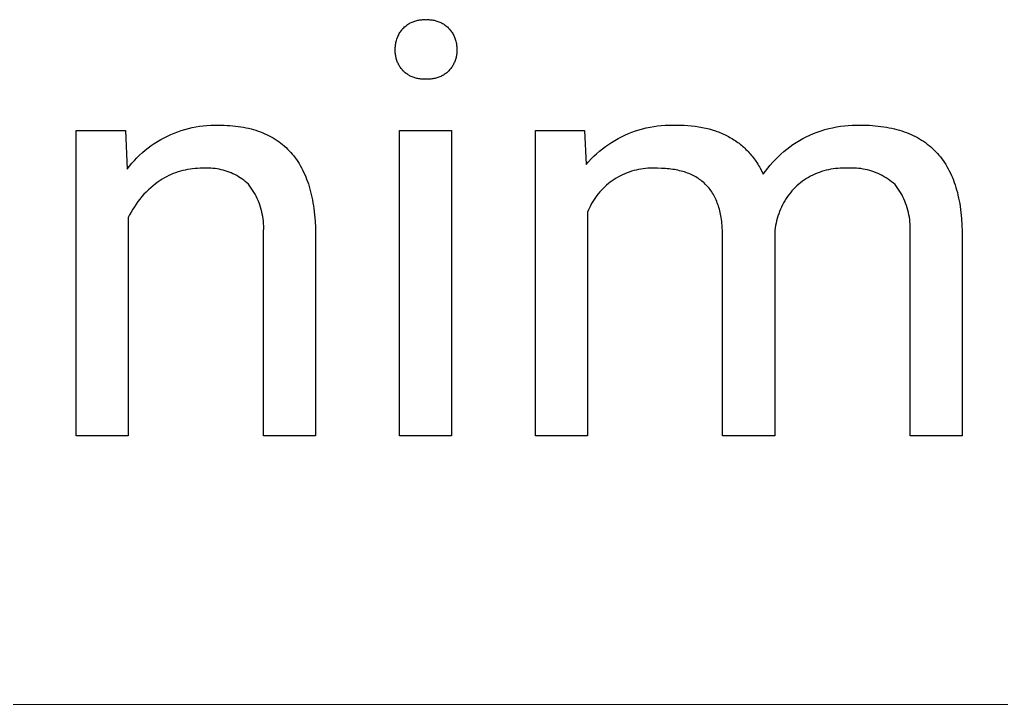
# Model space of a CAD drawing. Header units: millimetres. Extents: x -987 to 2591, y -102 to 2398.
# Drawn here: x 2372.8 to 2434.1, y 198.2 to 240.9 of the extents above; entities that cross this region are included whole.
import ezdxf

# ---------------------------------------------------------------- set-up
doc = ezdxf.new("R2010")
doc.units = ezdxf.units.MM
doc.header["$MEASUREMENT"] = 0
doc.layers.add('Domyślny', color=7, linetype='Continuous', true_color=0x000000)

msp = doc.modelspace()

# ---------------------------------------------------------------- linework, layer by layer
at = {"layer": 'Domyślny'}
for p, q in [((2397.21, 240.715), (2397.266, 240.744)), ((2397.266, 240.744), (2397.324, 240.77)), ((2397.324, 240.77), (2397.382, 240.795)), ((2397.382, 240.795), (2397.441, 240.817)), ((2397.441, 240.817), (2397.501, 240.837)), ((2397.501, 240.837), (2397.561, 240.856)), ((2397.561, 240.856), (2397.622, 240.872)), ((2397.622, 240.872), (2397.684, 240.886)), ((2397.684, 240.886), (2397.746, 240.898)), ((2397.746, 240.898), (2397.808, 240.907)), ((2397.808, 240.907), (2397.871, 240.915)), ((2397.871, 240.915), (2397.934, 240.92)), ((2397.934, 240.92), (2397.997, 240.923)), ((2397.997, 240.923), (2398.06, 240.924)), ((2398.06, 240.924), (2398.123, 240.923)), ((2398.123, 240.923), (2398.186, 240.919)), ((2398.186, 240.919), (2398.25, 240.923)), ((2398.25, 240.923), (2398.313, 240.924)), ((2398.313, 240.924), (2398.377, 240.923)), ((2398.377, 240.923), (2398.44, 240.92)), ((2398.44, 240.92), (2398.503, 240.914)), ((2398.503, 240.914), (2398.566, 240.907)), ((2398.566, 240.907), (2398.629, 240.897)), ((2398.629, 240.897), (2398.691, 240.885)), ((2398.691, 240.885), (2398.753, 240.871)), ((2398.753, 240.871), (2398.814, 240.855)), ((2398.814, 240.855), (2398.875, 240.837)), ((2398.875, 240.837), (2398.935, 240.816)), ((2398.935, 240.816), (2398.995, 240.794)), ((2398.995, 240.794), (2399.053, 240.77)), ((2399.053, 240.77), (2399.111, 240.743)), ((2399.111, 240.743), (2399.167, 240.715)), ((2396.527, 240.055), (2396.56, 240.112)), ((2396.56, 240.112), (2396.596, 240.167)), ((2396.596, 240.167), (2396.633, 240.222)), ((2396.633, 240.222), (2396.673, 240.275)), ((2396.673, 240.275), (2396.714, 240.326)), ((2396.714, 240.326), (2396.756, 240.376)), ((2396.756, 240.376), (2396.801, 240.421)), ((2396.801, 240.421), (2396.848, 240.464)), ((2396.848, 240.464), (2396.895, 240.505)), ((2396.895, 240.505), (2396.945, 240.545)), ((2396.945, 240.545), (2396.995, 240.582)), ((2396.995, 240.582), (2397.047, 240.618)), ((2397.047, 240.618), (2397.1, 240.653)), ((2397.1, 240.653), (2397.155, 240.685)), ((2397.155, 240.685), (2397.21, 240.715)), ((2399.167, 240.715), (2399.223, 240.684)), ((2399.223, 240.684), (2399.278, 240.652)), ((2399.278, 240.652), (2399.331, 240.618)), ((2399.331, 240.618), (2399.383, 240.582)), ((2399.383, 240.582), (2399.434, 240.544)), ((2399.434, 240.544), (2399.484, 240.505)), ((2399.484, 240.505), (2399.532, 240.464)), ((2399.532, 240.464), (2399.579, 240.421)), ((2399.579, 240.421), (2399.625, 240.376)), ((2399.625, 240.376), (2399.668, 240.327)), ((2399.668, 240.327), (2399.709, 240.275)), ((2399.709, 240.275), (2399.749, 240.222)), ((2399.749, 240.222), (2399.787, 240.168)), ((2399.787, 240.168), (2399.823, 240.113)), ((2399.823, 240.113), (2399.857, 240.056)), ((2396.303, 239.439), (2396.316, 239.503)), ((2396.316, 239.503), (2396.331, 239.568)), ((2396.331, 239.568), (2396.348, 239.631)), ((2396.348, 239.631), (2396.367, 239.694)), ((2396.367, 239.694), (2396.389, 239.757)), ((2396.389, 239.757), (2396.412, 239.818)), ((2396.412, 239.818), (2396.438, 239.879)), ((2396.438, 239.879), (2396.466, 239.939)), ((2396.466, 239.939), (2396.495, 239.997)), ((2396.495, 239.997), (2396.527, 240.055)), ((2399.857, 240.056), (2399.889, 239.999)), ((2399.889, 239.999), (2399.92, 239.94)), ((2399.92, 239.94), (2399.948, 239.88)), ((2399.948, 239.88), (2399.974, 239.819)), ((2399.974, 239.819), (2399.998, 239.758)), ((2399.998, 239.758), (2400.019, 239.695)), ((2400.019, 239.695), (2400.039, 239.632)), ((2400.039, 239.632), (2400.056, 239.569)), ((2400.056, 239.569), (2400.072, 239.504)), ((2400.072, 239.504), (2400.084, 239.44)), ((2396.273, 239.111), (2396.275, 239.177)), ((2396.274, 239.045), (2396.273, 239.111)), ((2396.273, 238.983), (2396.274, 239.045)), ((2396.274, 238.92), (2396.273, 238.983)), ((2396.277, 238.858), (2396.274, 238.92)), ((2396.275, 239.177), (2396.279, 239.243)), ((2396.279, 239.243), (2396.285, 239.308)), ((2396.285, 239.308), (2396.293, 239.374)), ((2396.293, 239.374), (2396.303, 239.439)), ((2400.084, 239.44), (2400.095, 239.374)), ((2400.095, 239.374), (2400.104, 239.309)), ((2400.104, 239.309), (2400.11, 239.243)), ((2400.11, 239.243), (2400.114, 239.177)), ((2400.115, 238.92), (2400.111, 238.858)), ((2400.114, 239.177), (2400.115, 239.111)), ((2400.115, 239.111), (2400.115, 239.045)), ((2400.115, 239.045), (2400.116, 238.983)), ((2400.116, 238.983), (2400.115, 238.92)), ((2396.283, 238.796), (2396.277, 238.858)), ((2396.29, 238.734), (2396.283, 238.796)), ((2396.299, 238.673), (2396.29, 238.734)), ((2396.311, 238.611), (2396.299, 238.673)), ((2396.324, 238.55), (2396.311, 238.611)), ((2396.34, 238.49), (2396.324, 238.55)), ((2396.357, 238.43), (2396.34, 238.49)), ((2396.377, 238.371), (2396.357, 238.43)), ((2396.398, 238.313), (2396.377, 238.371)), ((2396.422, 238.255), (2396.398, 238.313)), ((2399.988, 238.311), (2399.964, 238.253)), ((2400.01, 238.37), (2399.988, 238.311)), ((2400.03, 238.429), (2400.01, 238.37)), ((2400.047, 238.489), (2400.03, 238.429)), ((2400.063, 238.549), (2400.047, 238.489)), ((2400.077, 238.61), (2400.063, 238.549)), ((2400.089, 238.672), (2400.077, 238.61)), ((2400.098, 238.733), (2400.089, 238.672)), ((2400.106, 238.795), (2400.098, 238.733)), ((2400.111, 238.858), (2400.106, 238.795)), ((2396.447, 238.198), (2396.422, 238.255)), ((2396.474, 238.142), (2396.447, 238.198)), ((2396.504, 238.087), (2396.474, 238.142)), ((2396.534, 238.033), (2396.504, 238.087)), ((2396.567, 237.98), (2396.534, 238.033)), ((2396.602, 237.928), (2396.567, 237.98)), ((2396.638, 237.877), (2396.602, 237.928)), ((2396.676, 237.827), (2396.638, 237.877)), ((2396.715, 237.779), (2396.676, 237.827)), ((2396.756, 237.732), (2396.715, 237.779)), ((2396.802, 237.689), (2396.756, 237.732)), ((2396.849, 237.647), (2396.802, 237.689)), ((2399.579, 237.689), (2399.531, 237.648)), ((2399.625, 237.732), (2399.579, 237.689)), ((2399.666, 237.779), (2399.625, 237.732)), ((2399.706, 237.827), (2399.666, 237.779)), ((2399.745, 237.876), (2399.706, 237.827)), ((2399.781, 237.927), (2399.745, 237.876)), ((2399.816, 237.978), (2399.781, 237.927)), ((2399.85, 238.031), (2399.816, 237.978)), ((2399.881, 238.085), (2399.85, 238.031)), ((2399.911, 238.14), (2399.881, 238.085)), ((2399.938, 238.197), (2399.911, 238.14)), ((2399.964, 238.253), (2399.938, 238.197)), ((2396.897, 237.607), (2396.849, 237.647)), ((2396.947, 237.569), (2396.897, 237.607)), ((2396.998, 237.532), (2396.947, 237.569)), ((2397.05, 237.497), (2396.998, 237.532)), ((2397.103, 237.464), (2397.05, 237.497)), ((2397.158, 237.433), (2397.103, 237.464)), ((2397.213, 237.403), (2397.158, 237.433)), ((2397.27, 237.376), (2397.213, 237.403)), ((2397.327, 237.35), (2397.27, 237.376)), ((2397.385, 237.327), (2397.327, 237.35)), ((2397.444, 237.305), (2397.385, 237.327)), ((2397.504, 237.286), (2397.444, 237.305)), ((2397.564, 237.268), (2397.504, 237.286)), ((2397.625, 237.252), (2397.564, 237.268)), ((2397.687, 237.239), (2397.625, 237.252)), ((2397.748, 237.228), (2397.687, 237.239)), ((2397.81, 237.218), (2397.748, 237.228)), ((2397.873, 237.211), (2397.81, 237.218)), ((2397.935, 237.206), (2397.873, 237.211)), ((2397.998, 237.203), (2397.935, 237.206)), ((2398.061, 237.203), (2397.998, 237.203)), ((2398.124, 237.204), (2398.061, 237.203)), ((2398.186, 237.208), (2398.124, 237.204)), ((2398.249, 237.204), (2398.186, 237.208)), ((2398.313, 237.203), (2398.249, 237.204)), ((2398.376, 237.204), (2398.313, 237.203)), ((2398.439, 237.207), (2398.376, 237.204)), ((2398.501, 237.212), (2398.439, 237.207)), ((2398.564, 237.219), (2398.501, 237.212)), ((2398.626, 237.228), (2398.564, 237.219)), ((2398.689, 237.24), (2398.626, 237.228)), ((2398.75, 237.253), (2398.689, 237.24)), ((2398.811, 237.269), (2398.75, 237.253)), ((2398.872, 237.286), (2398.811, 237.269)), ((2398.932, 237.306), (2398.872, 237.286)), ((2398.991, 237.327), (2398.932, 237.306)), ((2399.05, 237.351), (2398.991, 237.327)), ((2399.107, 237.377), (2399.05, 237.351)), ((2399.164, 237.404), (2399.107, 237.377)), ((2399.22, 237.433), (2399.164, 237.404)), ((2399.275, 237.465), (2399.22, 237.433)), ((2399.328, 237.498), (2399.275, 237.465)), ((2399.381, 237.533), (2399.328, 237.498)), ((2399.432, 237.569), (2399.381, 237.533)), ((2399.482, 237.608), (2399.432, 237.569)), ((2399.531, 237.648), (2399.482, 237.608)), ((2376.368, 214.937), (2376.368, 234.002)), ((2376.368, 234.002), (2379.439, 234.002)), ((2379.439, 234.002), (2379.544, 231.593)), ((2382.701, 233.926), (2382.922, 234.003)), ((2382.922, 234.003), (2383.146, 234.071)), ((2383.146, 234.071), (2383.372, 234.132)), ((2383.372, 234.132), (2383.6, 234.186)), ((2383.6, 234.186), (2383.83, 234.231)), ((2383.83, 234.231), (2384.061, 234.269)), ((2384.061, 234.269), (2384.293, 234.299)), ((2384.293, 234.299), (2384.526, 234.321)), ((2384.526, 234.321), (2384.76, 234.335)), ((2384.76, 234.335), (2384.994, 234.341)), ((2384.994, 234.341), (2385.228, 234.339)), ((2385.228, 234.339), (2385.415, 234.338)), ((2385.415, 234.338), (2385.598, 234.333)), ((2385.598, 234.333), (2385.779, 234.324)), ((2385.779, 234.324), (2385.957, 234.313)), ((2385.957, 234.313), (2386.132, 234.298)), ((2386.132, 234.298), (2386.304, 234.28)), ((2386.304, 234.28), (2386.473, 234.258)), ((2386.473, 234.258), (2386.64, 234.233)), ((2386.64, 234.233), (2386.803, 234.205)), ((2386.803, 234.205), (2386.963, 234.173)), ((2386.963, 234.173), (2387.121, 234.138)), ((2387.121, 234.138), (2387.275, 234.1)), ((2387.275, 234.1), (2387.427, 234.058)), ((2387.427, 234.058), (2387.576, 234.013)), ((2387.576, 234.013), (2387.722, 233.965)), ((2396.538, 214.937), (2396.538, 234.002)), ((2396.538, 234.002), (2399.785, 234.002)), ((2399.785, 234.002), (2399.785, 214.937)), ((2405.018, 214.937), (2405.018, 234.002)), ((2405.018, 234.002), (2408.089, 234.002)), ((2408.089, 234.002), (2408.176, 231.875)), ((2411.258, 233.972), (2411.482, 234.044)), ((2411.482, 234.044), (2411.709, 234.109)), ((2411.709, 234.109), (2411.937, 234.166)), ((2411.937, 234.166), (2412.168, 234.215)), ((2412.168, 234.215), (2412.4, 234.256)), ((2412.4, 234.256), (2412.634, 234.29)), ((2412.634, 234.29), (2412.868, 234.316)), ((2412.868, 234.316), (2413.103, 234.334)), ((2413.103, 234.334), (2413.339, 234.343)), ((2413.339, 234.343), (2413.574, 234.345)), ((2413.574, 234.345), (2413.81, 234.339)), ((2413.81, 234.339), (2414.057, 234.336)), ((2414.057, 234.336), (2414.298, 234.327)), ((2414.298, 234.327), (2414.535, 234.313)), ((2414.535, 234.313), (2414.766, 234.292)), ((2414.766, 234.292), (2414.993, 234.265)), ((2414.993, 234.265), (2415.214, 234.232)), ((2415.214, 234.232), (2415.431, 234.193)), ((2415.431, 234.193), (2415.643, 234.148)), ((2415.643, 234.148), (2415.849, 234.097)), ((2415.849, 234.097), (2416.051, 234.04)), ((2416.051, 234.04), (2416.248, 233.977)), ((2422.839, 233.98), (2423.077, 234.054)), ((2423.077, 234.054), (2423.316, 234.119)), ((2423.316, 234.119), (2423.558, 234.176)), ((2423.558, 234.176), (2423.802, 234.224)), ((2423.802, 234.224), (2424.047, 234.265)), ((2424.047, 234.265), (2424.293, 234.297)), ((2424.293, 234.297), (2424.541, 234.32)), ((2424.541, 234.32), (2424.789, 234.335)), ((2424.789, 234.335), (2425.037, 234.341)), ((2425.037, 234.341), (2425.286, 234.339)), ((2425.286, 234.339), (2425.67, 234.333)), ((2425.67, 234.333), (2425.858, 234.325)), ((2425.858, 234.325), (2426.042, 234.314)), ((2426.042, 234.314), (2426.224, 234.299)), ((2426.224, 234.299), (2426.403, 234.281)), ((2426.403, 234.281), (2426.579, 234.26)), ((2426.579, 234.26), (2426.751, 234.236)), ((2426.751, 234.236), (2426.921, 234.208)), ((2426.921, 234.208), (2427.088, 234.177)), ((2427.088, 234.177), (2427.252, 234.143)), ((2427.252, 234.143), (2427.413, 234.106)), ((2427.413, 234.106), (2427.57, 234.066)), ((2427.57, 234.066), (2427.725, 234.022)), ((2427.725, 234.022), (2427.877, 233.975)), ((2381.438, 233.316), (2381.64, 233.435)), ((2381.64, 233.435), (2381.845, 233.548)), ((2381.845, 233.548), (2382.054, 233.653)), ((2382.054, 233.653), (2382.267, 233.752)), ((2382.267, 233.752), (2382.482, 233.843)), ((2382.482, 233.843), (2382.701, 233.926)), ((2387.722, 233.965), (2387.865, 233.914)), ((2387.865, 233.914), (2388.005, 233.859)), ((2388.005, 233.859), (2388.142, 233.8)), ((2388.142, 233.8), (2388.276, 233.739)), ((2388.276, 233.739), (2388.407, 233.674)), ((2388.407, 233.674), (2388.535, 233.606)), ((2388.535, 233.606), (2388.661, 233.534)), ((2388.661, 233.534), (2388.783, 233.459)), ((2388.783, 233.459), (2388.903, 233.381)), ((2388.903, 233.381), (2389.02, 233.3)), ((2409.772, 233.261), (2409.973, 233.384)), ((2409.973, 233.384), (2410.179, 233.5)), ((2410.179, 233.5), (2410.388, 233.609)), ((2410.388, 233.609), (2410.601, 233.71)), ((2410.601, 233.71), (2410.817, 233.805)), ((2410.817, 233.805), (2411.036, 233.892)), ((2411.036, 233.892), (2411.258, 233.972)), ((2416.248, 233.977), (2416.345, 233.944)), ((2416.345, 233.944), (2416.44, 233.909)), ((2416.44, 233.909), (2416.534, 233.872)), ((2416.534, 233.872), (2416.627, 233.834)), ((2416.627, 233.834), (2416.718, 233.794)), ((2416.718, 233.794), (2416.809, 233.753)), ((2416.809, 233.753), (2416.898, 233.71)), ((2416.898, 233.71), (2416.985, 233.666)), ((2416.985, 233.666), (2417.072, 233.621)), ((2417.072, 233.621), (2417.157, 233.574)), ((2417.157, 233.574), (2417.241, 233.525)), ((2417.241, 233.525), (2417.324, 233.475)), ((2417.324, 233.475), (2417.406, 233.423)), ((2417.406, 233.423), (2417.486, 233.37)), ((2421.286, 233.252), (2421.49, 233.376)), ((2421.49, 233.376), (2421.698, 233.495)), ((2421.698, 233.495), (2421.919, 233.607)), ((2421.919, 233.607), (2422.144, 233.712)), ((2422.144, 233.712), (2422.373, 233.81)), ((2422.373, 233.81), (2422.605, 233.899)), ((2422.605, 233.899), (2422.839, 233.98)), ((2427.877, 233.975), (2428.026, 233.925)), ((2428.026, 233.925), (2428.171, 233.871)), ((2428.171, 233.871), (2428.314, 233.814)), ((2428.314, 233.814), (2428.454, 233.754)), ((2428.454, 233.754), (2428.591, 233.691)), ((2428.591, 233.691), (2428.724, 233.625)), ((2428.724, 233.625), (2428.855, 233.555)), ((2428.855, 233.555), (2428.983, 233.482)), ((2428.983, 233.482), (2429.108, 233.406)), ((2429.108, 233.406), (2429.229, 233.327)), ((2380.498, 232.621), (2380.676, 232.773)), ((2380.676, 232.773), (2380.86, 232.918)), ((2380.86, 232.918), (2381.048, 233.057)), ((2381.048, 233.057), (2381.241, 233.19)), ((2381.241, 233.19), (2381.438, 233.316)), ((2389.02, 233.3), (2389.134, 233.215)), ((2389.134, 233.215), (2389.244, 233.127)), ((2389.244, 233.127), (2389.352, 233.035)), ((2389.352, 233.035), (2389.457, 232.94)), ((2389.457, 232.94), (2389.56, 232.842)), ((2389.56, 232.842), (2389.659, 232.741)), ((2409.011, 232.705), (2409.194, 232.854)), ((2409.194, 232.854), (2409.382, 232.996)), ((2409.382, 232.996), (2409.575, 233.132)), ((2409.575, 233.132), (2409.772, 233.261)), ((2417.486, 233.37), (2417.566, 233.316)), ((2417.566, 233.316), (2417.643, 233.26)), ((2417.643, 233.26), (2417.72, 233.202)), ((2417.72, 233.202), (2417.795, 233.143)), ((2417.795, 233.143), (2417.87, 233.082)), ((2417.87, 233.082), (2417.943, 233.02)), ((2417.943, 233.02), (2418.014, 232.957)), ((2418.014, 232.957), (2418.085, 232.892)), ((2418.085, 232.892), (2418.154, 232.825)), ((2418.154, 232.825), (2418.222, 232.757)), ((2420.516, 232.686), (2420.701, 232.837)), ((2420.701, 232.837), (2420.891, 232.982)), ((2420.891, 232.982), (2421.086, 233.12)), ((2421.086, 233.12), (2421.286, 233.252)), ((2429.229, 233.327), (2429.348, 233.244)), ((2429.348, 233.244), (2429.464, 233.158)), ((2429.464, 233.158), (2429.577, 233.069)), ((2429.577, 233.069), (2429.686, 232.977)), ((2429.686, 232.977), (2429.793, 232.881)), ((2429.793, 232.881), (2429.897, 232.782)), ((2429.897, 232.782), (2429.998, 232.68)), ((2379.995, 232.131), (2380.157, 232.3)), ((2380.157, 232.3), (2380.325, 232.463)), ((2380.325, 232.463), (2380.498, 232.621)), ((2389.659, 232.741), (2389.755, 232.636)), ((2389.755, 232.636), (2389.849, 232.528)), ((2389.849, 232.528), (2389.939, 232.416)), ((2389.939, 232.416), (2390.027, 232.301)), ((2390.027, 232.301), (2390.111, 232.183)), ((2390.111, 232.183), (2390.193, 232.062)), ((2408.332, 232.052), (2408.493, 232.224)), ((2408.493, 232.224), (2408.661, 232.39)), ((2408.661, 232.39), (2408.833, 232.55)), ((2408.833, 232.55), (2409.011, 232.705)), ((2418.222, 232.757), (2418.289, 232.687)), ((2418.289, 232.687), (2418.354, 232.616)), ((2418.354, 232.616), (2418.418, 232.544)), ((2418.418, 232.544), (2418.481, 232.47)), ((2418.481, 232.47), (2418.543, 232.394)), ((2418.543, 232.394), (2418.604, 232.317)), ((2418.604, 232.317), (2418.663, 232.239)), ((2418.663, 232.239), (2418.721, 232.159)), ((2418.721, 232.159), (2418.778, 232.077)), ((2419.827, 232.024), (2419.991, 232.198)), ((2419.991, 232.198), (2420.16, 232.367)), ((2420.16, 232.367), (2420.335, 232.529)), ((2420.335, 232.529), (2420.516, 232.686)), ((2429.998, 232.68), (2430.096, 232.575)), ((2430.096, 232.575), (2430.19, 232.466)), ((2430.19, 232.466), (2430.282, 232.354)), ((2430.282, 232.354), (2430.371, 232.239)), ((2430.371, 232.239), (2430.457, 232.121)), ((2379.544, 231.593), (2379.689, 231.777)), ((2379.689, 231.777), (2379.839, 231.957)), ((2379.839, 231.957), (2379.995, 232.131)), ((2383.168, 231.535), (2383.017, 231.499)), ((2383.32, 231.565), (2383.168, 231.535)), ((2383.473, 231.591), (2383.32, 231.565)), ((2383.627, 231.611), (2383.473, 231.591)), ((2383.782, 231.626), (2383.627, 231.611)), ((2383.937, 231.636), (2383.782, 231.626)), ((2384.092, 231.64), (2383.937, 231.636)), ((2384.247, 231.64), (2384.092, 231.64)), ((2384.377, 231.649), (2384.247, 231.64)), ((2384.507, 231.653), (2384.377, 231.649)), ((2384.637, 231.653), (2384.507, 231.653)), ((2384.767, 231.648), (2384.637, 231.653)), ((2384.897, 231.639), (2384.767, 231.648)), ((2385.027, 231.625), (2384.897, 231.639)), ((2385.155, 231.606), (2385.027, 231.625)), ((2385.283, 231.584), (2385.155, 231.606)), ((2385.411, 231.556), (2385.283, 231.584)), ((2385.537, 231.525), (2385.411, 231.556)), ((2390.193, 232.062), (2390.272, 231.937)), ((2390.272, 231.937), (2390.348, 231.809)), ((2390.348, 231.809), (2390.421, 231.677)), ((2390.421, 231.677), (2390.491, 231.543)), ((2390.491, 231.543), (2390.558, 231.405)), ((2408.176, 231.875), (2408.332, 232.052)), ((2411.301, 231.535), (2411.156, 231.498)), ((2411.447, 231.567), (2411.301, 231.535)), ((2411.593, 231.594), (2411.447, 231.567)), ((2411.741, 231.616), (2411.593, 231.594)), ((2411.889, 231.632), (2411.741, 231.616)), ((2412.038, 231.644), (2411.889, 231.632)), ((2412.187, 231.651), (2412.038, 231.644)), ((2412.336, 231.652), (2412.187, 231.651)), ((2412.485, 231.649), (2412.336, 231.652)), ((2412.634, 231.64), (2412.485, 231.649)), ((2412.884, 231.636), (2412.634, 231.64)), ((2413.005, 231.631), (2412.884, 231.636)), ((2413.125, 231.624), (2413.005, 231.631)), ((2413.243, 231.614), (2413.125, 231.624)), ((2413.359, 231.603), (2413.243, 231.614)), ((2413.473, 231.59), (2413.359, 231.603)), ((2413.585, 231.575), (2413.473, 231.59)), ((2413.694, 231.557), (2413.585, 231.575)), ((2413.802, 231.538), (2413.694, 231.557)), ((2413.908, 231.517), (2413.802, 231.538)), ((2418.778, 232.077), (2418.833, 231.994)), ((2418.833, 231.994), (2418.887, 231.91)), ((2418.887, 231.91), (2418.941, 231.824)), ((2418.941, 231.824), (2418.992, 231.736)), ((2418.992, 231.736), (2419.043, 231.647)), ((2419.043, 231.647), (2419.14, 231.465)), ((2419.372, 231.47), (2419.518, 231.66)), ((2419.518, 231.66), (2419.669, 231.845)), ((2419.669, 231.845), (2419.827, 232.024)), ((2423.305, 231.549), (2423.16, 231.516)), ((2423.451, 231.578), (2423.305, 231.549)), ((2423.598, 231.601), (2423.451, 231.578)), ((2423.745, 231.619), (2423.598, 231.601)), ((2423.893, 231.632), (2423.745, 231.619)), ((2424.042, 231.64), (2423.893, 231.632)), ((2424.19, 231.642), (2424.042, 231.64)), ((2424.339, 231.64), (2424.19, 231.642)), ((2424.479, 231.652), (2424.339, 231.64)), ((2424.62, 231.658), (2424.479, 231.652)), ((2424.761, 231.66), (2424.62, 231.658)), ((2424.902, 231.657), (2424.761, 231.66)), ((2425.042, 231.65), (2424.902, 231.657)), ((2425.183, 231.637), (2425.042, 231.65)), ((2425.322, 231.619), (2425.183, 231.637)), ((2425.461, 231.597), (2425.322, 231.619)), ((2425.6, 231.57), (2425.461, 231.597)), ((2425.737, 231.538), (2425.6, 231.57)), ((2425.873, 231.502), (2425.737, 231.538)), ((2430.457, 232.121), (2430.539, 231.999)), ((2430.539, 231.999), (2430.619, 231.875)), ((2430.619, 231.875), (2430.696, 231.746)), ((2430.696, 231.746), (2430.77, 231.615)), ((2430.77, 231.615), (2430.84, 231.481)), ((2381.733, 230.961), (2381.601, 230.878)), ((2381.867, 231.04), (2381.733, 230.961)), ((2382.003, 231.114), (2381.867, 231.04)), ((2382.142, 231.183), (2382.003, 231.114)), ((2382.283, 231.248), (2382.142, 231.183)), ((2382.426, 231.308), (2382.283, 231.248)), ((2382.571, 231.363), (2382.426, 231.308)), ((2382.718, 231.414), (2382.571, 231.363)), ((2382.867, 231.459), (2382.718, 231.414)), ((2383.017, 231.499), (2382.867, 231.459)), ((2385.662, 231.489), (2385.537, 231.525)), ((2385.786, 231.448), (2385.662, 231.489)), ((2385.908, 231.404), (2385.786, 231.448)), ((2386.028, 231.355), (2385.908, 231.404)), ((2386.147, 231.302), (2386.028, 231.355)), ((2386.264, 231.245), (2386.147, 231.302)), ((2386.379, 231.184), (2386.264, 231.245)), ((2386.492, 231.119), (2386.379, 231.184)), ((2386.602, 231.05), (2386.492, 231.119)), ((2386.71, 230.977), (2386.602, 231.05)), ((2386.815, 230.901), (2386.71, 230.977)), ((2390.558, 231.405), (2390.622, 231.263)), ((2390.622, 231.263), (2390.684, 231.118)), ((2390.684, 231.118), (2390.742, 230.97)), ((2390.742, 230.97), (2390.798, 230.819)), ((2409.937, 230.949), (2409.813, 230.866)), ((2410.063, 231.028), (2409.937, 230.949)), ((2410.192, 231.103), (2410.063, 231.028)), ((2410.324, 231.174), (2410.192, 231.103)), ((2410.457, 231.239), (2410.324, 231.174)), ((2410.594, 231.301), (2410.457, 231.239)), ((2410.732, 231.357), (2410.594, 231.301)), ((2410.872, 231.409), (2410.732, 231.357)), ((2411.013, 231.456), (2410.872, 231.409)), ((2411.156, 231.498), (2411.013, 231.456)), ((2414.012, 231.493), (2413.908, 231.517)), ((2414.114, 231.468), (2414.012, 231.493)), ((2414.214, 231.44), (2414.114, 231.468)), ((2414.312, 231.411), (2414.214, 231.44)), ((2414.408, 231.379), (2414.312, 231.411)), ((2414.502, 231.346), (2414.408, 231.379)), ((2414.594, 231.31), (2414.502, 231.346)), ((2414.684, 231.272), (2414.594, 231.31)), ((2414.772, 231.233), (2414.684, 231.272)), ((2414.859, 231.191), (2414.772, 231.233)), ((2414.943, 231.147), (2414.859, 231.191)), ((2415.025, 231.101), (2414.943, 231.147)), ((2415.105, 231.053), (2415.025, 231.101)), ((2415.183, 231.004), (2415.105, 231.053)), ((2415.259, 230.952), (2415.183, 231.004)), ((2415.334, 230.898), (2415.259, 230.952)), ((2419.14, 231.465), (2419.233, 231.276)), ((2419.233, 231.276), (2419.372, 231.47)), ((2421.932, 230.997), (2421.807, 230.917)), ((2422.06, 231.074), (2421.932, 230.997)), ((2422.19, 231.145), (2422.06, 231.074)), ((2422.323, 231.213), (2422.19, 231.145)), ((2422.458, 231.275), (2422.323, 231.213)), ((2422.595, 231.333), (2422.458, 231.275)), ((2422.733, 231.386), (2422.595, 231.333)), ((2422.874, 231.434), (2422.733, 231.386)), ((2423.016, 231.478), (2422.874, 231.434)), ((2423.16, 231.516), (2423.016, 231.478)), ((2426.007, 231.46), (2425.873, 231.502)), ((2426.14, 231.414), (2426.007, 231.46)), ((2426.272, 231.364), (2426.14, 231.414)), ((2426.402, 231.309), (2426.272, 231.364)), ((2426.529, 231.25), (2426.402, 231.309)), ((2426.655, 231.186), (2426.529, 231.25)), ((2426.778, 231.118), (2426.655, 231.186)), ((2426.899, 231.045), (2426.778, 231.118)), ((2427.017, 230.969), (2426.899, 231.045)), ((2427.133, 230.888), (2427.017, 230.969)), ((2430.84, 231.481), (2430.908, 231.343)), ((2430.908, 231.343), (2430.973, 231.202)), ((2430.973, 231.202), (2431.035, 231.058)), ((2431.035, 231.058), (2431.094, 230.91)), ((2381.014, 230.426), (2380.869, 230.295)), ((2381.163, 230.553), (2381.014, 230.426)), ((2381.316, 230.675), (2381.163, 230.553)), ((2381.473, 230.791), (2381.316, 230.675)), ((2381.601, 230.878), (2381.473, 230.791)), ((2386.918, 230.821), (2386.815, 230.901)), ((2387.018, 230.737), (2386.918, 230.821)), ((2387.114, 230.65), (2387.018, 230.737)), ((2387.204, 230.532), (2387.114, 230.65)), ((2387.291, 230.411), (2387.204, 230.532)), ((2387.373, 230.286), (2387.291, 230.411)), ((2390.798, 230.819), (2390.85, 230.664)), ((2390.85, 230.664), (2390.9, 230.506)), ((2390.9, 230.506), (2390.947, 230.345)), ((2390.947, 230.345), (2390.991, 230.18)), ((2409.242, 230.387), (2409.138, 230.28)), ((2409.349, 230.49), (2409.242, 230.387)), ((2409.46, 230.59), (2409.349, 230.49)), ((2409.575, 230.686), (2409.46, 230.59)), ((2409.692, 230.778), (2409.575, 230.686)), ((2409.813, 230.866), (2409.692, 230.778)), ((2415.406, 230.842), (2415.334, 230.898)), ((2415.476, 230.784), (2415.406, 230.842)), ((2415.545, 230.724), (2415.476, 230.784)), ((2415.611, 230.661), (2415.545, 230.724)), ((2415.675, 230.597), (2415.611, 230.661)), ((2415.738, 230.531), (2415.675, 230.597)), ((2415.798, 230.463), (2415.738, 230.531)), ((2415.856, 230.393), (2415.798, 230.463)), ((2415.913, 230.32), (2415.856, 230.393)), ((2415.967, 230.246), (2415.913, 230.32)), ((2421.125, 230.339), (2421.025, 230.227)), ((2421.23, 230.448), (2421.125, 230.339)), ((2421.338, 230.553), (2421.23, 230.448)), ((2421.45, 230.65), (2421.338, 230.553)), ((2421.566, 230.743), (2421.45, 230.65)), ((2421.685, 230.832), (2421.566, 230.743)), ((2421.807, 230.917), (2421.685, 230.832)), ((2427.245, 230.804), (2427.133, 230.888)), ((2427.355, 230.716), (2427.245, 230.804)), ((2427.462, 230.624), (2427.355, 230.716)), ((2427.552, 230.505), (2427.462, 230.624)), ((2427.638, 230.383), (2427.552, 230.505)), ((2427.72, 230.259), (2427.638, 230.383)), ((2431.094, 230.91), (2431.149, 230.76)), ((2431.149, 230.76), (2431.202, 230.606)), ((2431.202, 230.606), (2431.252, 230.448)), ((2431.252, 230.448), (2431.299, 230.288)), ((2380.338, 229.721), (2380.218, 229.567)), ((2380.464, 229.871), (2380.338, 229.721)), ((2380.594, 230.017), (2380.464, 229.871)), ((2380.729, 230.158), (2380.594, 230.017)), ((2380.869, 230.295), (2380.729, 230.158)), ((2387.45, 230.16), (2387.373, 230.286)), ((2387.524, 230.03), (2387.45, 230.16)), ((2387.593, 229.899), (2387.524, 230.03)), ((2387.658, 229.765), (2387.593, 229.899)), ((2387.718, 229.629), (2387.658, 229.765)), ((2390.991, 230.18), (2391.032, 230.012)), ((2391.032, 230.012), (2391.07, 229.841)), ((2391.07, 229.841), (2391.105, 229.666)), ((2408.761, 229.818), (2408.677, 229.694)), ((2408.849, 229.938), (2408.761, 229.818)), ((2408.942, 230.055), (2408.849, 229.938)), ((2409.038, 230.169), (2408.942, 230.055)), ((2409.138, 230.28), (2409.038, 230.169)), ((2416.02, 230.17), (2415.967, 230.246)), ((2416.07, 230.091), (2416.02, 230.17)), ((2416.119, 230.011), (2416.07, 230.091)), ((2416.165, 229.928), (2416.119, 230.011)), ((2416.21, 229.844), (2416.165, 229.928)), ((2416.252, 229.757), (2416.21, 229.844)), ((2416.293, 229.669), (2416.252, 229.757)), ((2420.662, 229.747), (2420.582, 229.619)), ((2420.746, 229.871), (2420.662, 229.747)), ((2420.835, 229.993), (2420.746, 229.871)), ((2420.928, 230.112), (2420.835, 229.993)), ((2421.025, 230.227), (2420.928, 230.112)), ((2427.797, 230.131), (2427.72, 230.259)), ((2427.87, 230.001), (2427.797, 230.131)), ((2427.939, 229.869), (2427.87, 230.001)), ((2428.004, 229.735), (2427.939, 229.869)), ((2428.063, 229.598), (2428.004, 229.735)), ((2431.299, 230.288), (2431.343, 230.124)), ((2431.343, 230.124), (2431.383, 229.957)), ((2431.383, 229.957), (2431.421, 229.787)), ((2431.421, 229.787), (2431.456, 229.614)), ((2379.994, 229.246), (2379.89, 229.08)), ((2380.103, 229.408), (2379.994, 229.246)), ((2380.218, 229.567), (2380.103, 229.408)), ((2387.773, 229.491), (2387.718, 229.629)), ((2387.824, 229.351), (2387.773, 229.491)), ((2387.87, 229.21), (2387.824, 229.351)), ((2387.911, 229.067), (2387.87, 229.21)), ((2391.105, 229.666), (2391.137, 229.488)), ((2391.137, 229.488), (2391.167, 229.307)), ((2391.167, 229.307), (2391.193, 229.122)), ((2391.193, 229.122), (2391.237, 228.743)), ((2408.385, 229.175), (2408.323, 229.039)), ((2408.451, 229.308), (2408.385, 229.175)), ((2408.522, 229.44), (2408.451, 229.308)), ((2408.597, 229.568), (2408.522, 229.44)), ((2408.677, 229.694), (2408.597, 229.568)), ((2416.331, 229.578), (2416.293, 229.669)), ((2416.368, 229.485), (2416.331, 229.578)), ((2416.403, 229.391), (2416.368, 229.485)), ((2416.435, 229.294), (2416.403, 229.391)), ((2416.466, 229.195), (2416.435, 229.294)), ((2416.495, 229.094), (2416.466, 229.195)), ((2416.522, 228.992), (2416.495, 229.094)), ((2420.306, 229.084), (2420.248, 228.945)), ((2420.368, 229.221), (2420.306, 229.084)), ((2420.435, 229.356), (2420.368, 229.221)), ((2420.506, 229.489), (2420.435, 229.356)), ((2420.582, 229.619), (2420.506, 229.489)), ((2428.118, 229.46), (2428.063, 229.598)), ((2428.169, 229.319), (2428.118, 229.46)), ((2428.214, 229.177), (2428.169, 229.319)), ((2428.255, 229.034), (2428.214, 229.177)), ((2431.456, 229.614), (2431.488, 229.437)), ((2431.488, 229.437), (2431.516, 229.257)), ((2431.516, 229.257), (2431.542, 229.074)), ((2379.699, 228.739), (2379.613, 228.563)), ((2379.613, 228.563), (2379.613, 214.937)), ((2379.792, 228.911), (2379.699, 228.739)), ((2379.89, 229.08), (2379.792, 228.911)), ((2387.948, 228.923), (2387.911, 229.067)), ((2387.979, 228.777), (2387.948, 228.923)), ((2388.006, 228.631), (2387.979, 228.777)), ((2388.028, 228.484), (2388.006, 228.631)), ((2388.045, 228.336), (2388.028, 228.484)), ((2391.237, 228.743), (2391.269, 228.35)), ((2408.323, 229.039), (2408.266, 228.901)), ((2408.266, 228.901), (2408.266, 214.937)), ((2416.546, 228.887), (2416.522, 228.992)), ((2416.569, 228.78), (2416.546, 228.887)), ((2416.59, 228.671), (2416.569, 228.78)), ((2416.609, 228.56), (2416.59, 228.671)), ((2416.625, 228.447), (2416.609, 228.56)), ((2420.105, 228.517), (2420.067, 228.371)), ((2420.148, 228.661), (2420.105, 228.517)), ((2420.196, 228.804), (2420.148, 228.661)), ((2420.248, 228.945), (2420.196, 228.804)), ((2428.291, 228.889), (2428.255, 229.034)), ((2428.322, 228.743), (2428.291, 228.889)), ((2428.348, 228.597), (2428.322, 228.743)), ((2428.369, 228.449), (2428.348, 228.597)), ((2431.542, 229.074), (2431.565, 228.888)), ((2431.565, 228.888), (2431.602, 228.505)), ((2431.602, 228.505), (2431.626, 228.11)), ((2388.057, 228.188), (2388.045, 228.336)), ((2388.064, 228.039), (2388.057, 228.188)), ((2388.062, 227.742), (2388.065, 227.891)), ((2388.065, 227.891), (2388.064, 228.039)), ((2391.269, 228.35), (2391.29, 227.944)), ((2391.29, 227.944), (2391.299, 227.525)), ((2416.64, 228.332), (2416.625, 228.447)), ((2416.653, 228.215), (2416.64, 228.332)), ((2416.664, 228.096), (2416.653, 228.215)), ((2416.673, 227.974), (2416.664, 228.096)), ((2416.685, 227.726), (2416.673, 227.974)), ((2419.983, 227.927), (2419.965, 227.778)), ((2420.006, 228.076), (2419.983, 227.927)), ((2420.034, 228.224), (2420.006, 228.076)), ((2420.067, 228.371), (2420.034, 228.224)), ((2428.386, 228.301), (2428.369, 228.449)), ((2428.397, 228.152), (2428.386, 228.301)), ((2428.403, 228.003), (2428.397, 228.152)), ((2428.404, 227.854), (2428.403, 228.003)), ((2431.626, 228.11), (2431.639, 227.701)), ((2388.054, 227.593), (2388.062, 227.742)), ((2388.054, 214.937), (2388.054, 227.593)), ((2391.299, 227.525), (2391.299, 214.937)), ((2416.689, 227.469), (2416.685, 227.726)), ((2416.689, 214.937), (2416.689, 227.469)), ((2419.965, 227.778), (2419.952, 227.628)), ((2419.952, 227.628), (2419.952, 214.937)), ((2428.391, 227.556), (2428.4, 227.705)), ((2428.391, 214.937), (2428.391, 227.556)), ((2428.4, 227.705), (2428.404, 227.854)), ((2431.639, 227.701), (2431.639, 214.937)), ((2379.613, 214.937), (2376.368, 214.937)), ((2391.299, 214.937), (2388.054, 214.937)), ((2399.785, 214.937), (2396.538, 214.937)), ((2408.266, 214.937), (2405.018, 214.937)), ((2419.952, 214.937), (2416.689, 214.937)), ((2431.639, 214.937), (2428.391, 214.937))]:
    msp.add_line(p, q, dxfattribs=at)
at = {"layer": 'Domyślny', "color": 18, "lineweight": 15, "true_color": 0x000000}
msp.add_line((2274.859, 198.172), (2587.308, 198.172), dxfattribs=at)

doc.saveas('drawing.dxf')
